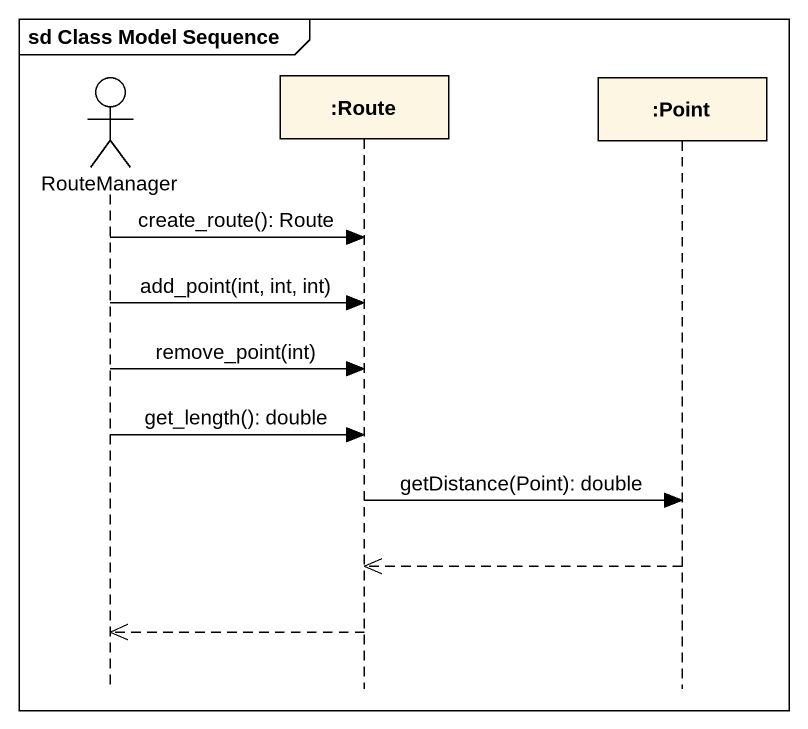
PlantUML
@startuml
mainframe sd Class Model Sequence
hide footbox
actor RouteManager
participant ":Route" as Route
participant ":Point" as Point

RouteManager -> Route : create_route(): Route
RouteManager -> Route : add_point(int, int, int)
RouteManager -> Route : remove_point(int)
RouteManager -> Route : get_length(): double
Route -> Point : getDistance(Point): double
Point -->> Route
Route -->> RouteManager
@enduml
